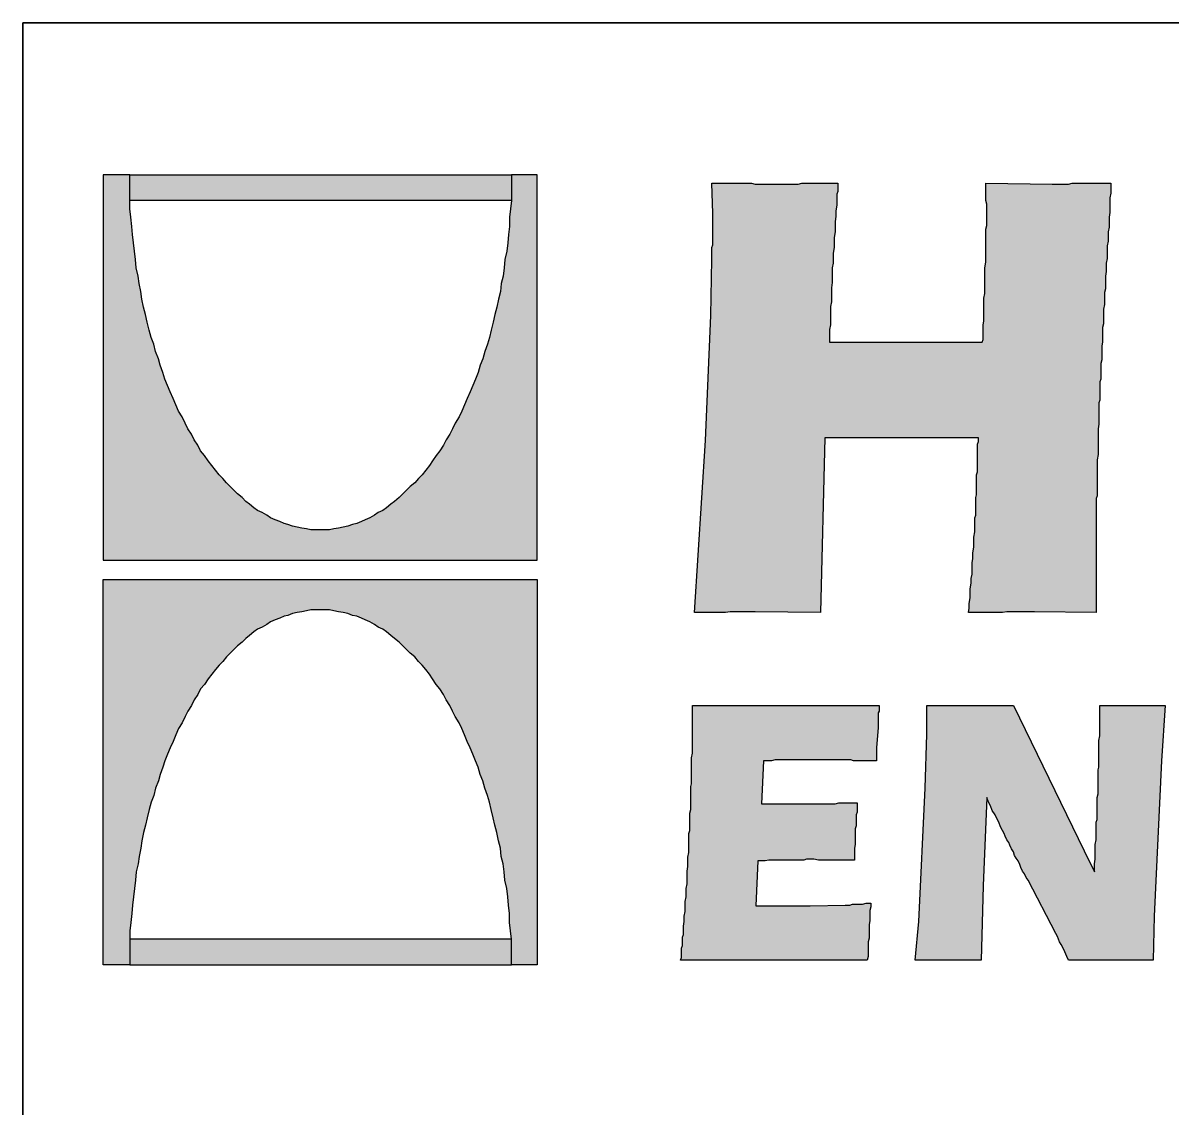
# Model space of a CAD drawing. Extents: x 0 to 17, y 0 to 11.
# Drawn here: x 11.812 to 12.459, y 1.228 to 1.839 of the extents above; entities that cross this region are included whole.
import ezdxf

# ---------------------------------------------------------------- set-up
doc = ezdxf.new("R2010")
doc.units = 0
doc.header["$LTSCALE"] = 10
doc.header["$MEASUREMENT"] = 0
for name, color, linetype in [('BDR-18', 1, 'Continuous'), ('BDR-25', 4, 'Continuous'), ('BDR-50', 5, 'Continuous')]:
    doc.layers.add(name, color=color, linetype=linetype)

msp = doc.modelspace()

# ---------------------------------------------------------------- hatches: boundary and pattern name
at = {"layer": 'BDR-18', "linetype": 'ByBlock'}
h = msp.add_hatch(color=256, dxfattribs=at)
h.dxf.hatch_style = 1
h.paths.add_polyline_path([(11.87266, 1.73862), (11.87266, 1.75311), (11.87214, 1.75311), (11.85765, 1.75311), (11.85765, 1.53627), (12.10192, 1.53627), (12.10192, 1.75311), (12.08795, 1.75311), (12.08743, 1.75311), (12.08743, 1.73862), (12.08691, 1.73397), (12.08639, 1.72931), (12.08639, 1.72413), (12.08588, 1.71948), (12.08536, 1.71482), (12.08484, 1.71016), (12.08381, 1.7055), (12.08329, 1.70085), (12.08277, 1.69619), (12.08174, 1.69205), (12.08122, 1.68739), (12.08018, 1.68325), (12.07915, 1.67859), (12.07811, 1.67445), (12.07708, 1.67031), (12.07604, 1.66565), (12.07501, 1.66151), (12.07397, 1.65789), (12.07242, 1.65375), (12.07139, 1.64961), (12.06983, 1.64599), (12.0688, 1.64185), (12.06725, 1.63823), (12.06569, 1.6346), (12.06414, 1.63098), (12.06259, 1.62736), (12.06104, 1.62373), (12.05948, 1.62011), (12.05793, 1.61701), (12.05586, 1.61338), (12.05431, 1.61028), (12.05276, 1.60717), (12.05069, 1.60407), (12.04913, 1.60096), (12.04706, 1.59786), (12.04499, 1.59527), (12.04292, 1.59217), (12.04137, 1.58958), (12.0393, 1.58699), (12.03723, 1.5844), (12.03516, 1.58233), (12.03309, 1.57975), (12.0305, 1.57768), (12.02843, 1.57561), (12.02636, 1.57354), (12.02429, 1.57147), (12.0217, 1.5694), (12.01963, 1.56784), (12.01705, 1.56577), (12.01498, 1.56422), (12.01239, 1.56319), (12.01032, 1.56163), (12.00773, 1.56008), (12.00514, 1.55905), (12.00307, 1.55801), (12.00049, 1.55698), (11.9979, 1.55646), (11.99531, 1.55542), (11.99272, 1.55491), (11.99014, 1.55439), (11.98755, 1.55387), (11.98496, 1.55335), (11.98237, 1.55335), (11.97979, 1.55335), (11.9772, 1.55335), (11.97461, 1.55335), (11.97202, 1.55387), (11.96944, 1.55439), (11.96685, 1.55491), (11.96426, 1.55542), (11.96167, 1.55646), (11.9596, 1.55698), (11.95702, 1.55801), (11.95443, 1.55905), (11.95184, 1.56008), (11.94977, 1.56163), (11.94718, 1.56319), (11.94459, 1.56422), (11.94252, 1.56577), (11.93994, 1.56784), (11.93787, 1.5694), (11.9358, 1.57147), (11.93321, 1.57354), (11.93114, 1.57561), (11.92907, 1.57768), (11.927, 1.57975), (11.92493, 1.58233), (11.92286, 1.5844), (11.92079, 1.58699), (11.91872, 1.58958), (11.91665, 1.59217), (11.91458, 1.59527), (11.91251, 1.59786), (11.91096, 1.60096), (11.90889, 1.60407), (11.90733, 1.60717), (11.90526, 1.61028), (11.90371, 1.61338), (11.90216, 1.61701), (11.90009, 1.62011), (11.89854, 1.62373), (11.89698, 1.62736), (11.89543, 1.63098), (11.89388, 1.6346), (11.89233, 1.63823), (11.89129, 1.64185), (11.88974, 1.64599), (11.8887, 1.64961), (11.88715, 1.65375), (11.88612, 1.65789), (11.88456, 1.66151), (11.88353, 1.66565), (11.88249, 1.67031), (11.88146, 1.67445), (11.88042, 1.67859), (11.87939, 1.68325), (11.87887, 1.68739), (11.87783, 1.69205), (11.87732, 1.69619), (11.87628, 1.70085), (11.87576, 1.7055), (11.87525, 1.71016), (11.87473, 1.71482), (11.87421, 1.71948), (11.87369, 1.72413), (11.87318, 1.72931), (11.87266, 1.73397)])
h = msp.add_hatch(color=256, dxfattribs=at)
h.dxf.hatch_style = 1
h.paths.add_polyline_path([(11.87266, 1.75311), (12.08743, 1.75311), (12.08743, 1.73862), (11.87266, 1.73862)], flags=17)
h = msp.add_hatch(color=256, dxfattribs=at)
h.dxf.hatch_style = 1
h.paths.add_polyline_path([(12.19042, 1.50678), (12.19663, 1.60355), (12.19973, 1.67393), (12.20025, 1.7055), (12.20025, 1.70706), (12.20025, 1.70861), (12.20025, 1.71016), (12.20025, 1.71223), (12.20077, 1.71378), (12.20077, 1.71534), (12.20077, 1.71689), (12.20077, 1.71844), (12.20077, 1.72051), (12.20077, 1.72206), (12.20077, 1.72362), (12.20077, 1.72517), (12.20077, 1.72672), (12.20077, 1.72827), (12.20077, 1.72983), (12.20077, 1.73138), (12.20025, 1.74846), (12.2018, 1.74846), (12.20335, 1.74846), (12.20646, 1.74846), (12.20956, 1.74846), (12.21215, 1.74846), (12.21474, 1.74846), (12.21733, 1.74846), (12.21991, 1.74846), (12.2225, 1.74846), (12.22457, 1.74794), (12.22664, 1.74794), (12.22871, 1.74794), (12.23078, 1.74794), (12.23285, 1.74794), (12.2344, 1.74794), (12.23596, 1.74794), (12.23751, 1.74794), (12.24061, 1.74794), (12.24165, 1.74794), (12.24372, 1.74794), (12.24527, 1.74794), (12.24682, 1.74794), (12.24889, 1.74794), (12.25097, 1.74846), (12.25304, 1.74846), (12.25562, 1.74846), (12.25769, 1.74846), (12.26028, 1.74846), (12.26287, 1.74846), (12.26546, 1.74846), (12.26856, 1.74846), (12.27115, 1.74846), (12.27115, 1.7469), (12.27115, 1.74535), (12.27115, 1.7438), (12.27063, 1.74225), (12.27063, 1.74069), (12.27063, 1.73914), (12.27063, 1.73759), (12.27063, 1.73604), (12.27011, 1.73293), (12.27011, 1.72983), (12.2696, 1.72672), (12.2696, 1.72362), (12.2696, 1.72103), (12.26908, 1.71792), (12.26908, 1.71482), (12.26908, 1.71223), (12.26856, 1.70913), (12.26856, 1.70602), (12.26856, 1.70343), (12.26804, 1.70085), (12.26804, 1.69774), (12.26804, 1.69515), (12.26804, 1.69256), (12.26753, 1.68946), (12.26753, 1.68687), (12.26753, 1.68428), (12.26753, 1.6817), (12.26701, 1.67911), (12.26701, 1.67652), (12.26701, 1.67393), (12.26701, 1.67135), (12.26701, 1.66876), (12.26649, 1.66617), (12.26649, 1.66358), (12.26649, 1.661), (12.26649, 1.65893), (12.3524, 1.65893), (12.35292, 1.66048), (12.35292, 1.66255), (12.35292, 1.66462), (12.35292, 1.66669), (12.35292, 1.66876), (12.35343, 1.67083), (12.35343, 1.67342), (12.35343, 1.676), (12.35343, 1.67807), (12.35343, 1.68066), (12.35343, 1.68377), (12.35395, 1.68635), (12.35395, 1.68894), (12.35395, 1.69205), (12.35395, 1.69515), (12.35395, 1.6967), (12.35395, 1.69774), (12.35395, 1.69929), (12.35395, 1.70085), (12.35447, 1.70395), (12.35447, 1.70654), (12.35447, 1.70913), (12.35447, 1.71171), (12.35447, 1.7143), (12.35447, 1.71689), (12.35447, 1.71896), (12.35447, 1.72103), (12.35447, 1.72258), (12.35499, 1.72465), (12.35499, 1.7262), (12.35499, 1.72776), (12.35499, 1.72931), (12.35499, 1.7319), (12.35499, 1.73293), (12.35499, 1.73448), (12.35499, 1.73655), (12.35447, 1.73862), (12.35447, 1.74069), (12.35447, 1.74276), (12.35447, 1.74587), (12.35447, 1.74846), (12.39173, 1.74794), (12.3938, 1.74794), (12.39483, 1.74794), (12.39639, 1.74794), (12.39742, 1.74794), (12.39949, 1.74794), (12.40105, 1.74794), (12.40312, 1.74846), (12.40519, 1.74846), (12.40777, 1.74846), (12.41036, 1.74846), (12.41295, 1.74846), (12.41554, 1.74846), (12.41709, 1.74846), (12.41864, 1.74846), (12.42019, 1.74846), (12.42175, 1.74846), (12.4233, 1.74846), (12.42485, 1.74846), (12.42485, 1.74587), (12.42485, 1.74276), (12.42433, 1.74018), (12.42433, 1.73707), (12.42433, 1.73448), (12.42433, 1.7319), (12.42382, 1.72931), (12.42382, 1.7262), (12.42382, 1.72362), (12.4233, 1.72103), (12.4233, 1.71844), (12.4233, 1.71585), (12.42278, 1.71327), (12.42278, 1.71068), (12.42278, 1.70861), (12.42278, 1.70602), (12.42226, 1.70343), (12.42226, 1.70085), (12.42226, 1.69878), (12.42175, 1.69619), (12.42175, 1.6936), (12.42175, 1.69153), (12.42175, 1.68894), (12.42123, 1.68687), (12.42123, 1.68428), (12.42123, 1.68221), (12.42123, 1.68014), (12.42071, 1.67756), (12.42071, 1.67549), (12.42071, 1.67342), (12.42071, 1.67135), (12.42071, 1.66928), (12.42019, 1.66721), (12.42019, 1.66514), (12.42019, 1.66307), (12.42019, 1.661), (12.42019, 1.65893), (12.41968, 1.65686), (12.41968, 1.65479), (12.41968, 1.65272), (12.41968, 1.65116), (12.41968, 1.64909), (12.41916, 1.64702), (12.41916, 1.64547), (12.41916, 1.6434), (12.41916, 1.64185), (12.41916, 1.63978), (12.41916, 1.63823), (12.41864, 1.63667), (12.41864, 1.6346), (12.41864, 1.63305), (12.41864, 1.6315), (12.41864, 1.62995), (12.41864, 1.62788), (12.41864, 1.62632), (12.41812, 1.62477), (12.41812, 1.62322), (12.41812, 1.62166), (12.41812, 1.61908), (12.41812, 1.61597), (12.41812, 1.61287), (12.41761, 1.61028), (12.41761, 1.60769), (12.41761, 1.60459), (12.41761, 1.602), (12.41761, 1.59889), (12.41761, 1.59579), (12.41709, 1.59268), (12.41709, 1.5901), (12.41709, 1.58699), (12.41709, 1.58544), (12.41709, 1.58389), (12.41709, 1.58233), (12.41709, 1.58078), (12.41709, 1.57923), (12.41709, 1.57716), (12.41709, 1.57561), (12.41709, 1.57405), (12.41709, 1.5725), (12.41657, 1.57095), (12.41657, 1.5694), (12.41657, 1.56784), (12.41657, 1.56577), (12.41657, 1.56422), (12.41657, 1.56267), (12.41657, 1.56112), (12.41657, 1.55956), (12.41657, 1.55749), (12.41657, 1.55594), (12.41657, 1.55439), (12.41657, 1.55232), (12.41657, 1.55077), (12.41657, 1.54921), (12.41657, 1.54714), (12.41657, 1.54559), (12.41657, 1.54404), (12.41657, 1.54197), (12.41657, 1.54041), (12.41657, 1.53834), (12.41657, 1.53679), (12.41657, 1.53472), (12.41657, 1.53317), (12.41657, 1.5311), (12.41657, 1.52955), (12.41657, 1.52748), (12.41657, 1.52592), (12.41657, 1.52385), (12.41657, 1.52178), (12.41657, 1.52023), (12.41657, 1.51816), (12.41657, 1.51661), (12.41657, 1.51454), (12.41657, 1.51247), (12.41657, 1.5104), (12.41657, 1.50885), (12.41657, 1.50678), (12.3819, 1.50729), (12.37931, 1.50729), (12.37827, 1.50729), (12.37672, 1.50729), (12.37465, 1.50729), (12.3731, 1.50729), (12.37103, 1.50729), (12.36844, 1.50729), (12.36637, 1.50729), (12.36378, 1.50678), (12.3612, 1.50678), (12.35809, 1.50678), (12.35654, 1.50678), (12.35499, 1.50678), (12.35343, 1.50678), (12.35188, 1.50678), (12.34981, 1.50678), (12.34826, 1.50678), (12.34671, 1.50678), (12.34464, 1.50678), (12.34515, 1.50936), (12.34515, 1.51195), (12.34567, 1.51506), (12.34567, 1.51764), (12.34567, 1.52023), (12.34619, 1.52334), (12.34619, 1.52592), (12.34671, 1.52851), (12.34671, 1.53162), (12.34671, 1.53472), (12.34722, 1.53731), (12.34722, 1.54041), (12.34774, 1.54352), (12.34774, 1.54611), (12.34774, 1.54921), (12.34826, 1.55232), (12.34826, 1.55387), (12.34826, 1.55542), (12.34826, 1.55698), (12.34826, 1.55853), (12.34826, 1.56008), (12.34878, 1.56163), (12.34878, 1.56319), (12.34878, 1.56474), (12.34878, 1.56629), (12.34878, 1.56784), (12.34878, 1.56991), (12.34878, 1.57147), (12.34929, 1.57302), (12.34929, 1.57457), (12.34929, 1.57612), (12.34929, 1.57768), (12.34929, 1.57923), (12.34929, 1.5813), (12.34929, 1.58285), (12.34929, 1.5844), (12.34981, 1.58596), (12.34981, 1.58751), (12.34981, 1.58958), (12.34981, 1.59113), (12.34981, 1.59268), (12.34981, 1.59475), (12.34981, 1.59631), (12.34981, 1.59786), (12.34981, 1.59993), (12.34981, 1.60148), (12.35033, 1.60303), (12.35033, 1.6051), (12.2639, 1.6051), (12.26132, 1.50678), (12.22457, 1.50729), (12.2225, 1.50729), (12.22095, 1.50729), (12.21991, 1.50729), (12.21836, 1.50729), (12.21629, 1.50729), (12.21474, 1.50729), (12.21267, 1.50729), (12.2106, 1.50729), (12.20801, 1.50678), (12.20542, 1.50678), (12.20284, 1.50678), (12.20025, 1.50678), (12.1987, 1.50678), (12.19714, 1.50678), (12.19559, 1.50678), (12.19404, 1.50678), (12.19249, 1.50678)])
h = msp.add_hatch(color=256, dxfattribs=at)
h.dxf.hatch_style = 1
h.paths.add_polyline_path([(11.87266, 1.32306), (11.87266, 1.30857), (11.87214, 1.30857), (11.85765, 1.30857), (11.85765, 1.52541), (12.10192, 1.52541), (12.10192, 1.30857), (12.08795, 1.30857), (12.08743, 1.30857), (12.08743, 1.32306), (12.08691, 1.32772), (12.08639, 1.33237), (12.08639, 1.33755), (12.08588, 1.34221), (12.08536, 1.34686), (12.08484, 1.35152), (12.08381, 1.35618), (12.08329, 1.36084), (12.08277, 1.36549), (12.08174, 1.36963), (12.08122, 1.37429), (12.08018, 1.37843), (12.07915, 1.38309), (12.07811, 1.38723), (12.07708, 1.39137), (12.07604, 1.39603), (12.07501, 1.40017), (12.07397, 1.40379), (12.07242, 1.40793), (12.07139, 1.41207), (12.06983, 1.41569), (12.0688, 1.41983), (12.06725, 1.42346), (12.06569, 1.42708), (12.06414, 1.4307), (12.06259, 1.43432), (12.06104, 1.43795), (12.05948, 1.44157), (12.05793, 1.44467), (12.05586, 1.4483), (12.05431, 1.4514), (12.05276, 1.45451), (12.05069, 1.45761), (12.04913, 1.46072), (12.04706, 1.46382), (12.04499, 1.46641), (12.04292, 1.46951), (12.04137, 1.4721), (12.0393, 1.47469), (12.03723, 1.47728), (12.03516, 1.47935), (12.03309, 1.48194), (12.0305, 1.48401), (12.02843, 1.48608), (12.02636, 1.48815), (12.02429, 1.49022), (12.0217, 1.49229), (12.01963, 1.49384), (12.01705, 1.49591), (12.01498, 1.49746), (12.01239, 1.4985), (12.01032, 1.50005), (12.00773, 1.5016), (12.00514, 1.50264), (12.00307, 1.50367), (12.00049, 1.50471), (11.9979, 1.50522), (11.99531, 1.50626), (11.99272, 1.50678), (11.99014, 1.50729), (11.98755, 1.50781), (11.98496, 1.50833), (11.98237, 1.50833), (11.97979, 1.50833), (11.9772, 1.50833), (11.97461, 1.50833), (11.97202, 1.50781), (11.96944, 1.50729), (11.96685, 1.50678), (11.96426, 1.50626), (11.96167, 1.50522), (11.9596, 1.50471), (11.95702, 1.50367), (11.95443, 1.50264), (11.95184, 1.5016), (11.94977, 1.50005), (11.94718, 1.4985), (11.94459, 1.49746), (11.94252, 1.49591), (11.93994, 1.49384), (11.93787, 1.49229), (11.9358, 1.49022), (11.93321, 1.48815), (11.93114, 1.48608), (11.92907, 1.48401), (11.927, 1.48194), (11.92493, 1.47935), (11.92286, 1.47728), (11.92079, 1.47469), (11.91872, 1.4721), (11.91665, 1.46951), (11.91458, 1.46641), (11.91251, 1.46382), (11.91096, 1.46072), (11.90889, 1.45761), (11.90733, 1.45451), (11.90526, 1.4514), (11.90371, 1.4483), (11.90216, 1.44467), (11.90009, 1.44157), (11.89854, 1.43795), (11.89698, 1.43432), (11.89543, 1.4307), (11.89388, 1.42708), (11.89233, 1.42346), (11.89129, 1.41983), (11.88974, 1.41569), (11.8887, 1.41207), (11.88715, 1.40793), (11.88612, 1.40379), (11.88456, 1.40017), (11.88353, 1.39603), (11.88249, 1.39137), (11.88146, 1.38723), (11.88042, 1.38309), (11.87939, 1.37843), (11.87887, 1.37429), (11.87783, 1.36963), (11.87732, 1.36549), (11.87628, 1.36084), (11.87576, 1.35618), (11.87525, 1.35152), (11.87473, 1.34686), (11.87421, 1.34221), (11.87369, 1.33755), (11.87318, 1.33237), (11.87266, 1.32772)])
h = msp.add_hatch(color=256, dxfattribs=at)
h.dxf.hatch_style = 1
h.paths.add_polyline_path([(12.18265, 1.31115), (12.18317, 1.31271), (12.18317, 1.31426), (12.18317, 1.31581), (12.18317, 1.31788), (12.18369, 1.31943), (12.18369, 1.32099), (12.18369, 1.32254), (12.18369, 1.32409), (12.18421, 1.32564), (12.18421, 1.3272), (12.18421, 1.3303), (12.18472, 1.33289), (12.18472, 1.336), (12.18524, 1.33858), (12.18524, 1.34169), (12.18524, 1.34428), (12.18576, 1.34686), (12.18576, 1.34945), (12.18576, 1.35152), (12.18628, 1.35411), (12.18628, 1.3567), (12.18628, 1.35877), (12.18628, 1.36135), (12.18679, 1.36394), (12.18679, 1.36653), (12.18679, 1.36912), (12.18731, 1.3717), (12.18731, 1.37481), (12.18731, 1.37791), (12.18731, 1.37947), (12.18731, 1.38102), (12.18731, 1.38257), (12.18783, 1.38412), (12.18783, 1.38568), (12.18783, 1.38723), (12.18783, 1.38878), (12.18783, 1.39085), (12.18783, 1.3924), (12.18783, 1.39396), (12.18835, 1.39603), (12.18835, 1.39758), (12.18835, 1.39965), (12.18835, 1.4012), (12.18835, 1.40327), (12.18835, 1.40534), (12.18835, 1.4069), (12.18835, 1.40897), (12.18886, 1.41052), (12.18886, 1.41259), (12.18886, 1.41414), (12.18886, 1.41569), (12.18886, 1.41725), (12.18886, 1.4188), (12.18886, 1.42087), (12.18886, 1.4219), (12.18886, 1.42501), (12.18938, 1.4276), (12.18938, 1.43018), (12.18938, 1.43277), (12.18938, 1.43536), (12.18938, 1.43743), (12.18938, 1.43898), (12.18938, 1.44105), (12.18938, 1.4426), (12.18938, 1.44416), (12.18938, 1.44519), (12.18938, 1.45451), (12.19249, 1.45451), (12.19507, 1.45451), (12.19818, 1.45451), (12.20128, 1.45451), (12.20284, 1.45451), (12.20439, 1.45451), (12.20594, 1.45451), (12.20749, 1.45451), (12.20905, 1.45451), (12.2106, 1.45451), (12.21215, 1.45451), (12.2137, 1.45451), (12.21577, 1.45451), (12.21733, 1.45451), (12.21888, 1.45451), (12.22095, 1.45451), (12.2225, 1.45451), (12.22457, 1.45451), (12.22612, 1.45451), (12.22819, 1.45451), (12.22975, 1.45451), (12.23182, 1.45451), (12.23337, 1.45451), (12.23544, 1.45451), (12.23751, 1.45451), (12.23906, 1.45451), (12.24113, 1.45451), (12.2432, 1.45451), (12.24475, 1.45451), (12.24682, 1.45451), (12.24838, 1.45451), (12.25045, 1.45451), (12.252, 1.45451), (12.25355, 1.45451), (12.25562, 1.45451), (12.25718, 1.45451), (12.25873, 1.45451), (12.2608, 1.45451), (12.26235, 1.45451), (12.2639, 1.45451), (12.26546, 1.45451), (12.26701, 1.45451), (12.26908, 1.45451), (12.27063, 1.45451), (12.27218, 1.45451), (12.27374, 1.45451), (12.27529, 1.45451), (12.27684, 1.45451), (12.27839, 1.45451), (12.27995, 1.45451), (12.28305, 1.45451), (12.28564, 1.45451), (12.28874, 1.45451), (12.29185, 1.45451), (12.29444, 1.45451), (12.29444, 1.4514), (12.29392, 1.45037), (12.29392, 1.4483), (12.29392, 1.44726), (12.29392, 1.44571), (12.29392, 1.44416), (12.29392, 1.44209), (12.29288, 1.4307), (12.29288, 1.42863), (12.29288, 1.42708), (12.29288, 1.42501), (12.29288, 1.42346), (12.29081, 1.42346), (12.28874, 1.42346), (12.28616, 1.42346), (12.28409, 1.42346), (12.28202, 1.42346), (12.27995, 1.42346), (12.27839, 1.42397), (12.27632, 1.42397), (12.27425, 1.42397), (12.2727, 1.42397), (12.27063, 1.42397), (12.26908, 1.42397), (12.26753, 1.42397), (12.26546, 1.42397), (12.2639, 1.42397), (12.26235, 1.42397), (12.2608, 1.42397), (12.25925, 1.42397), (12.25769, 1.42397), (12.25614, 1.42397), (12.25355, 1.42397), (12.25097, 1.42397), (12.24889, 1.42397), (12.24734, 1.42397), (12.24527, 1.42397), (12.24424, 1.42397), (12.24268, 1.42397), (12.24165, 1.42397), (12.2401, 1.42397), (12.23803, 1.42397), (12.23596, 1.42397), (12.23389, 1.42346), (12.23182, 1.42346), (12.22923, 1.42346), (12.22819, 1.39913), (12.2313, 1.39913), (12.23389, 1.39913), (12.23544, 1.39913), (12.23699, 1.39913), (12.23854, 1.39913), (12.2401, 1.39913), (12.24165, 1.39913), (12.24372, 1.39913), (12.24527, 1.39913), (12.24682, 1.39913), (12.24889, 1.39913), (12.25045, 1.39913), (12.25252, 1.39913), (12.25407, 1.39913), (12.25562, 1.39913), (12.25769, 1.39913), (12.25925, 1.39913), (12.26028, 1.39913), (12.26183, 1.39913), (12.2639, 1.39913), (12.26546, 1.39913), (12.26753, 1.39913), (12.2696, 1.39913), (12.27167, 1.39965), (12.27425, 1.39965), (12.27684, 1.39965), (12.27943, 1.39965), (12.28202, 1.39965), (12.28202, 1.3981), (12.28202, 1.39603), (12.28202, 1.39447), (12.2815, 1.39292), (12.2815, 1.39085), (12.2815, 1.38878), (12.2815, 1.38671), (12.28098, 1.38516), (12.28098, 1.38309), (12.28098, 1.38102), (12.28098, 1.37895), (12.28098, 1.37636), (12.28046, 1.37429), (12.28046, 1.37222), (12.28046, 1.37015), (12.28046, 1.36756), (12.27839, 1.36756), (12.27632, 1.36756), (12.27477, 1.36756), (12.2727, 1.36756), (12.27115, 1.36756), (12.26908, 1.36756), (12.26753, 1.36756), (12.26597, 1.36756), (12.26442, 1.36756), (12.26287, 1.36756), (12.26028, 1.36756), (12.25769, 1.36808), (12.25511, 1.36808), (12.25355, 1.36808), (12.252, 1.36756), (12.25045, 1.36756), (12.24889, 1.36756), (12.24682, 1.36756), (12.24527, 1.36756), (12.2432, 1.36756), (12.24165, 1.36756), (12.23958, 1.36756), (12.23803, 1.36756), (12.23596, 1.36756), (12.2344, 1.36756), (12.23233, 1.36756), (12.23026, 1.36705), (12.22819, 1.36705), (12.22612, 1.36705), (12.22509, 1.34169), (12.23596, 1.34169), (12.23751, 1.34169), (12.23906, 1.34169), (12.24113, 1.34169), (12.2432, 1.34169), (12.24579, 1.34169), (12.24734, 1.34169), (12.24889, 1.34169), (12.25045, 1.34169), (12.252, 1.34169), (12.25407, 1.34169), (12.25562, 1.34169), (12.27529, 1.34221), (12.27632, 1.34221), (12.27788, 1.34221), (12.27943, 1.34272), (12.28098, 1.34272), (12.28305, 1.34272), (12.28512, 1.34272), (12.28719, 1.34324), (12.28978, 1.34324), (12.28978, 1.34117), (12.28926, 1.3391), (12.28926, 1.33755), (12.28926, 1.33548), (12.28926, 1.33341), (12.28874, 1.33134), (12.28874, 1.32927), (12.28874, 1.3272), (12.28874, 1.32513), (12.28874, 1.32357), (12.28823, 1.3215), (12.28823, 1.31943), (12.28823, 1.31736), (12.28823, 1.31529), (12.28823, 1.31322), (12.28771, 1.31115), (12.28512, 1.31115), (12.28202, 1.31115), (12.27891, 1.31115), (12.27632, 1.31115), (12.27322, 1.31115), (12.27011, 1.31115), (12.26856, 1.31115), (12.26701, 1.31115), (12.26546, 1.31115), (12.2639, 1.31115), (12.26235, 1.31115), (12.2608, 1.31115), (12.25925, 1.31115), (12.25769, 1.31115), (12.25562, 1.31115), (12.25407, 1.31115), (12.25252, 1.31115), (12.25097, 1.31115), (12.24941, 1.31115), (12.24786, 1.31115), (12.24579, 1.31115), (12.24424, 1.31115), (12.24268, 1.31115), (12.24113, 1.31115), (12.23906, 1.31115), (12.23751, 1.31115), (12.19611, 1.31115)])
h = msp.add_hatch(color=256, dxfattribs=at)
h.dxf.hatch_style = 1
h.paths.add_polyline_path([(12.31462, 1.31115), (12.31669, 1.33289), (12.32031, 1.40793), (12.32135, 1.43846), (12.32135, 1.45451), (12.32342, 1.45451), (12.32497, 1.45451), (12.32652, 1.45451), (12.32859, 1.45451), (12.33015, 1.45451), (12.3317, 1.45451), (12.33377, 1.45451), (12.33532, 1.45451), (12.33687, 1.45451), (12.33843, 1.45451), (12.33998, 1.45451), (12.34153, 1.45451), (12.34412, 1.45451), (12.34722, 1.45451), (12.34929, 1.45451), (12.35188, 1.45451), (12.35395, 1.45451), (12.35706, 1.45451), (12.35809, 1.45451), (12.35964, 1.45451), (12.3612, 1.45451), (12.36275, 1.45451), (12.3643, 1.45451), (12.36637, 1.45451), (12.36792, 1.45451), (12.36999, 1.45451), (12.40984, 1.37274), (12.41554, 1.36084), (12.41554, 1.36342), (12.41554, 1.36549), (12.41605, 1.36808), (12.41605, 1.37067), (12.41605, 1.37326), (12.41605, 1.37636), (12.41657, 1.37895), (12.41657, 1.3805), (12.41657, 1.38205), (12.41657, 1.38361), (12.41657, 1.38516), (12.41657, 1.38723), (12.41657, 1.38878), (12.41709, 1.39033), (12.41709, 1.39189), (12.41709, 1.39396), (12.41709, 1.39551), (12.41709, 1.39706), (12.41709, 1.39913), (12.41709, 1.40068), (12.41709, 1.40276), (12.41761, 1.40483), (12.41761, 1.40638), (12.41761, 1.40845), (12.41761, 1.41052), (12.41761, 1.41259), (12.41761, 1.41466), (12.41761, 1.41621), (12.41761, 1.41828), (12.41812, 1.41983), (12.41812, 1.4219), (12.41812, 1.42346), (12.41812, 1.42553), (12.41812, 1.42708), (12.41812, 1.42863), (12.41812, 1.43018), (12.41812, 1.43174), (12.41812, 1.43329), (12.41812, 1.43484), (12.41864, 1.43743), (12.41864, 1.44002), (12.41864, 1.4426), (12.41864, 1.44519), (12.41864, 1.44726), (12.41864, 1.44933), (12.41864, 1.4514), (12.41864, 1.45295), (12.41864, 1.45451), (12.42175, 1.45451), (12.42433, 1.45451), (12.42692, 1.45451), (12.42899, 1.45451), (12.43158, 1.45451), (12.43365, 1.45451), (12.4352, 1.45451), (12.43727, 1.45451), (12.43831, 1.45451), (12.43934, 1.45451), (12.44141, 1.45451), (12.44348, 1.45451), (12.44607, 1.45451), (12.4471, 1.45451), (12.44866, 1.45451), (12.45021, 1.45451), (12.45176, 1.45451), (12.45383, 1.45451), (12.45538, 1.45451), (12.45331, 1.42346), (12.44917, 1.336), (12.44866, 1.31115), (12.44555, 1.31115), (12.44245, 1.31115), (12.43986, 1.31115), (12.43675, 1.31115), (12.43417, 1.31115), (12.43106, 1.31115), (12.42847, 1.31115), (12.42589, 1.31115), (12.4233, 1.31115), (12.42071, 1.31115), (12.41812, 1.31115), (12.41657, 1.31115), (12.41502, 1.31115), (12.41347, 1.31115), (12.41191, 1.31115), (12.41036, 1.31115), (12.40881, 1.31115), (12.40674, 1.31115), (12.40519, 1.31115), (12.40312, 1.31115), (12.40105, 1.31115), (12.40001, 1.31322), (12.39898, 1.31581), (12.39794, 1.31788), (12.3969, 1.31995), (12.39587, 1.3215), (12.39535, 1.32306), (12.39483, 1.32461), (12.3938, 1.32616), (12.37827, 1.35618), (12.37724, 1.35773), (12.3762, 1.3598), (12.37517, 1.36135), (12.37413, 1.36342), (12.37362, 1.36498), (12.37258, 1.36705), (12.37155, 1.3686), (12.37051, 1.37015), (12.36999, 1.37222), (12.36896, 1.37377), (12.36792, 1.37584), (12.36741, 1.3774), (12.36637, 1.37895), (12.36534, 1.38102), (12.36482, 1.38257), (12.36378, 1.38412), (12.36275, 1.38619), (12.36171, 1.38878), (12.36068, 1.39085), (12.35964, 1.39292), (12.35809, 1.39551), (12.35706, 1.3981), (12.35602, 1.40017), (12.35499, 1.40276), (12.35292, 1.35307), (12.35188, 1.31115), (12.34929, 1.31115), (12.34671, 1.31115), (12.34412, 1.31115), (12.34153, 1.31115), (12.33946, 1.31115), (12.33739, 1.31115), (12.33584, 1.31115), (12.33429, 1.31115), (12.33273, 1.31115), (12.33118, 1.31115), (12.32911, 1.31115), (12.32652, 1.31115), (12.32445, 1.31115), (12.3229, 1.31115), (12.32135, 1.31115), (12.31979, 1.31115), (12.31824, 1.31115), (12.31669, 1.31115)])
h = msp.add_hatch(color=256, dxfattribs=at)
h.dxf.hatch_style = 1
h.paths.add_polyline_path([(11.87266, 1.30857), (12.08743, 1.30857), (12.08743, 1.32306), (11.87266, 1.32306)])

# ---------------------------------------------------------------- linework, layer by layer
for points in [[(11.87266, 1.73862), (11.87266, 1.75311), (11.87214, 1.75311), (11.85765, 1.75311), (11.85765, 1.53627), (12.10192, 1.53627), (12.10192, 1.75311), (12.08795, 1.75311), (12.08743, 1.75311), (12.08743, 1.73862), (12.08691, 1.73397), (12.08639, 1.72931), (12.08639, 1.72413), (12.08588, 1.71948), (12.08536, 1.71482), (12.08484, 1.71016), (12.08381, 1.7055), (12.08329, 1.70085), (12.08277, 1.69619), (12.08174, 1.69205), (12.08122, 1.68739), (12.08018, 1.68325), (12.07915, 1.67859), (12.07811, 1.67445), (12.07708, 1.67031), (12.07604, 1.66565), (12.07501, 1.66151), (12.07397, 1.65789), (12.07242, 1.65375), (12.07139, 1.64961), (12.06983, 1.64599), (12.0688, 1.64185), (12.06725, 1.63823), (12.06569, 1.6346), (12.06414, 1.63098), (12.06259, 1.62736), (12.06104, 1.62373), (12.05948, 1.62011), (12.05793, 1.61701), (12.05586, 1.61338), (12.05431, 1.61028), (12.05276, 1.60717), (12.05069, 1.60407), (12.04913, 1.60096), (12.04706, 1.59786), (12.04499, 1.59527), (12.04292, 1.59217), (12.04137, 1.58958), (12.0393, 1.58699), (12.03723, 1.5844), (12.03516, 1.58233), (12.03309, 1.57975), (12.0305, 1.57768), (12.02843, 1.57561), (12.02636, 1.57354), (12.02429, 1.57147), (12.0217, 1.5694), (12.01963, 1.56784), (12.01705, 1.56577), (12.01498, 1.56422), (12.01239, 1.56319), (12.01032, 1.56163), (12.00773, 1.56008), (12.00514, 1.55905), (12.00307, 1.55801), (12.00049, 1.55698), (11.9979, 1.55646), (11.99531, 1.55542), (11.99272, 1.55491), (11.99014, 1.55439), (11.98755, 1.55387), (11.98496, 1.55335), (11.98237, 1.55335), (11.97979, 1.55335), (11.9772, 1.55335), (11.97461, 1.55335), (11.97202, 1.55387), (11.96944, 1.55439), (11.96685, 1.55491), (11.96426, 1.55542), (11.96167, 1.55646), (11.9596, 1.55698), (11.95702, 1.55801), (11.95443, 1.55905), (11.95184, 1.56008), (11.94977, 1.56163), (11.94718, 1.56319), (11.94459, 1.56422), (11.94252, 1.56577), (11.93994, 1.56784), (11.93787, 1.5694), (11.9358, 1.57147), (11.93321, 1.57354), (11.93114, 1.57561), (11.92907, 1.57768), (11.927, 1.57975), (11.92493, 1.58233), (11.92286, 1.5844), (11.92079, 1.58699), (11.91872, 1.58958), (11.91665, 1.59217), (11.91458, 1.59527), (11.91251, 1.59786), (11.91096, 1.60096), (11.90889, 1.60407), (11.90733, 1.60717), (11.90526, 1.61028), (11.90371, 1.61338), (11.90216, 1.61701), (11.90009, 1.62011), (11.89854, 1.62373), (11.89698, 1.62736), (11.89543, 1.63098), (11.89388, 1.6346), (11.89233, 1.63823), (11.89129, 1.64185), (11.88974, 1.64599), (11.8887, 1.64961), (11.88715, 1.65375), (11.88612, 1.65789), (11.88456, 1.66151), (11.88353, 1.66565), (11.88249, 1.67031), (11.88146, 1.67445), (11.88042, 1.67859), (11.87939, 1.68325), (11.87887, 1.68739), (11.87783, 1.69205), (11.87732, 1.69619), (11.87628, 1.70085), (11.87576, 1.7055), (11.87525, 1.71016), (11.87473, 1.71482), (11.87421, 1.71948), (11.87369, 1.72413), (11.87318, 1.72931), (11.87266, 1.73397)], [(11.87266, 1.75311), (12.08743, 1.75311), (12.08743, 1.73862), (11.87266, 1.73862)], [(12.19042, 1.50678), (12.19663, 1.60355), (12.19973, 1.67393), (12.20025, 1.7055), (12.20025, 1.70706), (12.20025, 1.70861), (12.20025, 1.71016), (12.20025, 1.71223), (12.20077, 1.71378), (12.20077, 1.71534), (12.20077, 1.71689), (12.20077, 1.71844), (12.20077, 1.72051), (12.20077, 1.72206), (12.20077, 1.72362), (12.20077, 1.72517), (12.20077, 1.72672), (12.20077, 1.72827), (12.20077, 1.72983), (12.20077, 1.73138), (12.20025, 1.74846), (12.2018, 1.74846), (12.20335, 1.74846), (12.20646, 1.74846), (12.20956, 1.74846), (12.21215, 1.74846), (12.21474, 1.74846), (12.21733, 1.74846), (12.21991, 1.74846), (12.2225, 1.74846), (12.22457, 1.74794), (12.22664, 1.74794), (12.22871, 1.74794), (12.23078, 1.74794), (12.23285, 1.74794), (12.2344, 1.74794), (12.23596, 1.74794), (12.23751, 1.74794), (12.24061, 1.74794), (12.24165, 1.74794), (12.24372, 1.74794), (12.24527, 1.74794), (12.24682, 1.74794), (12.24889, 1.74794), (12.25097, 1.74846), (12.25304, 1.74846), (12.25562, 1.74846), (12.25769, 1.74846), (12.26028, 1.74846), (12.26287, 1.74846), (12.26546, 1.74846), (12.26856, 1.74846), (12.27115, 1.74846), (12.27115, 1.7469), (12.27115, 1.74535), (12.27115, 1.7438), (12.27063, 1.74225), (12.27063, 1.74069), (12.27063, 1.73914), (12.27063, 1.73759), (12.27063, 1.73604), (12.27011, 1.73293), (12.27011, 1.72983), (12.2696, 1.72672), (12.2696, 1.72362), (12.2696, 1.72103), (12.26908, 1.71792), (12.26908, 1.71482), (12.26908, 1.71223), (12.26856, 1.70913), (12.26856, 1.70602), (12.26856, 1.70343), (12.26804, 1.70085), (12.26804, 1.69774), (12.26804, 1.69515), (12.26804, 1.69256), (12.26753, 1.68946), (12.26753, 1.68687), (12.26753, 1.68428), (12.26753, 1.6817), (12.26701, 1.67911), (12.26701, 1.67652), (12.26701, 1.67393), (12.26701, 1.67135), (12.26701, 1.66876), (12.26649, 1.66617), (12.26649, 1.66358), (12.26649, 1.661), (12.26649, 1.65893), (12.3524, 1.65893), (12.35292, 1.66048), (12.35292, 1.66255), (12.35292, 1.66462), (12.35292, 1.66669), (12.35292, 1.66876), (12.35343, 1.67083), (12.35343, 1.67342), (12.35343, 1.676), (12.35343, 1.67807), (12.35343, 1.68066), (12.35343, 1.68377), (12.35395, 1.68635), (12.35395, 1.68894), (12.35395, 1.69205), (12.35395, 1.69515), (12.35395, 1.6967), (12.35395, 1.69774), (12.35395, 1.69929), (12.35395, 1.70085), (12.35447, 1.70395), (12.35447, 1.70654), (12.35447, 1.70913), (12.35447, 1.71171), (12.35447, 1.7143), (12.35447, 1.71689), (12.35447, 1.71896), (12.35447, 1.72103), (12.35447, 1.72258), (12.35499, 1.72465), (12.35499, 1.7262), (12.35499, 1.72776), (12.35499, 1.72931), (12.35499, 1.7319), (12.35499, 1.73293), (12.35499, 1.73448), (12.35499, 1.73655), (12.35447, 1.73862), (12.35447, 1.74069), (12.35447, 1.74276), (12.35447, 1.74587), (12.35447, 1.74846), (12.39173, 1.74794), (12.3938, 1.74794), (12.39483, 1.74794), (12.39639, 1.74794), (12.39742, 1.74794), (12.39949, 1.74794), (12.40105, 1.74794), (12.40312, 1.74846), (12.40519, 1.74846), (12.40777, 1.74846), (12.41036, 1.74846), (12.41295, 1.74846), (12.41554, 1.74846), (12.41709, 1.74846), (12.41864, 1.74846), (12.42019, 1.74846), (12.42175, 1.74846), (12.4233, 1.74846), (12.42485, 1.74846), (12.42485, 1.74587), (12.42485, 1.74276), (12.42433, 1.74018), (12.42433, 1.73707), (12.42433, 1.73448), (12.42433, 1.7319), (12.42382, 1.72931), (12.42382, 1.7262), (12.42382, 1.72362), (12.4233, 1.72103), (12.4233, 1.71844), (12.4233, 1.71585), (12.42278, 1.71327), (12.42278, 1.71068), (12.42278, 1.70861), (12.42278, 1.70602), (12.42226, 1.70343), (12.42226, 1.70085), (12.42226, 1.69878), (12.42175, 1.69619), (12.42175, 1.6936), (12.42175, 1.69153), (12.42175, 1.68894), (12.42123, 1.68687), (12.42123, 1.68428), (12.42123, 1.68221), (12.42123, 1.68014), (12.42071, 1.67756), (12.42071, 1.67549), (12.42071, 1.67342), (12.42071, 1.67135), (12.42071, 1.66928), (12.42019, 1.66721), (12.42019, 1.66514), (12.42019, 1.66307), (12.42019, 1.661), (12.42019, 1.65893), (12.41968, 1.65686), (12.41968, 1.65479), (12.41968, 1.65272), (12.41968, 1.65116), (12.41968, 1.64909), (12.41916, 1.64702), (12.41916, 1.64547), (12.41916, 1.6434), (12.41916, 1.64185), (12.41916, 1.63978), (12.41916, 1.63823), (12.41864, 1.63667), (12.41864, 1.6346), (12.41864, 1.63305), (12.41864, 1.6315), (12.41864, 1.62995), (12.41864, 1.62788), (12.41864, 1.62632), (12.41812, 1.62477), (12.41812, 1.62322), (12.41812, 1.62166), (12.41812, 1.61908), (12.41812, 1.61597), (12.41812, 1.61287), (12.41761, 1.61028), (12.41761, 1.60769), (12.41761, 1.60459), (12.41761, 1.602), (12.41761, 1.59889), (12.41761, 1.59579), (12.41709, 1.59268), (12.41709, 1.5901), (12.41709, 1.58699), (12.41709, 1.58544), (12.41709, 1.58389), (12.41709, 1.58233), (12.41709, 1.58078), (12.41709, 1.57923), (12.41709, 1.57716), (12.41709, 1.57561), (12.41709, 1.57405), (12.41709, 1.5725), (12.41657, 1.57095), (12.41657, 1.5694), (12.41657, 1.56784), (12.41657, 1.56577), (12.41657, 1.56422), (12.41657, 1.56267), (12.41657, 1.56112), (12.41657, 1.55956), (12.41657, 1.55749), (12.41657, 1.55594), (12.41657, 1.55439), (12.41657, 1.55232), (12.41657, 1.55077), (12.41657, 1.54921), (12.41657, 1.54714), (12.41657, 1.54559), (12.41657, 1.54404), (12.41657, 1.54197), (12.41657, 1.54041), (12.41657, 1.53834), (12.41657, 1.53679), (12.41657, 1.53472), (12.41657, 1.53317), (12.41657, 1.5311), (12.41657, 1.52955), (12.41657, 1.52748), (12.41657, 1.52592), (12.41657, 1.52385), (12.41657, 1.52178), (12.41657, 1.52023), (12.41657, 1.51816), (12.41657, 1.51661), (12.41657, 1.51454), (12.41657, 1.51247), (12.41657, 1.5104), (12.41657, 1.50885), (12.41657, 1.50678), (12.3819, 1.50729), (12.37931, 1.50729), (12.37827, 1.50729), (12.37672, 1.50729), (12.37465, 1.50729), (12.3731, 1.50729), (12.37103, 1.50729), (12.36844, 1.50729), (12.36637, 1.50729), (12.36378, 1.50678), (12.3612, 1.50678), (12.35809, 1.50678), (12.35654, 1.50678), (12.35499, 1.50678), (12.35343, 1.50678), (12.35188, 1.50678), (12.34981, 1.50678), (12.34826, 1.50678), (12.34671, 1.50678), (12.34464, 1.50678), (12.34515, 1.50936), (12.34515, 1.51195), (12.34567, 1.51506), (12.34567, 1.51764), (12.34567, 1.52023), (12.34619, 1.52334), (12.34619, 1.52592), (12.34671, 1.52851), (12.34671, 1.53162), (12.34671, 1.53472), (12.34722, 1.53731), (12.34722, 1.54041), (12.34774, 1.54352), (12.34774, 1.54611), (12.34774, 1.54921), (12.34826, 1.55232), (12.34826, 1.55387), (12.34826, 1.55542), (12.34826, 1.55698), (12.34826, 1.55853), (12.34826, 1.56008), (12.34878, 1.56163), (12.34878, 1.56319), (12.34878, 1.56474), (12.34878, 1.56629), (12.34878, 1.56784), (12.34878, 1.56991), (12.34878, 1.57147), (12.34929, 1.57302), (12.34929, 1.57457), (12.34929, 1.57612), (12.34929, 1.57768), (12.34929, 1.57923), (12.34929, 1.5813), (12.34929, 1.58285), (12.34929, 1.5844), (12.34981, 1.58596), (12.34981, 1.58751), (12.34981, 1.58958), (12.34981, 1.59113), (12.34981, 1.59268), (12.34981, 1.59475), (12.34981, 1.59631), (12.34981, 1.59786), (12.34981, 1.59993), (12.34981, 1.60148), (12.35033, 1.60303), (12.35033, 1.6051), (12.2639, 1.6051), (12.26132, 1.50678), (12.22457, 1.50729), (12.2225, 1.50729), (12.22095, 1.50729), (12.21991, 1.50729), (12.21836, 1.50729), (12.21629, 1.50729), (12.21474, 1.50729), (12.21267, 1.50729), (12.2106, 1.50729), (12.20801, 1.50678), (12.20542, 1.50678), (12.20284, 1.50678), (12.20025, 1.50678), (12.1987, 1.50678), (12.19714, 1.50678), (12.19559, 1.50678), (12.19404, 1.50678), (12.19249, 1.50678)], [(11.87266, 1.32306), (11.87266, 1.30857), (11.87214, 1.30857), (11.85765, 1.30857), (11.85765, 1.52541), (12.10192, 1.52541), (12.10192, 1.30857), (12.08795, 1.30857), (12.08743, 1.30857), (12.08743, 1.32306), (12.08691, 1.32772), (12.08639, 1.33237), (12.08639, 1.33755), (12.08588, 1.34221), (12.08536, 1.34686), (12.08484, 1.35152), (12.08381, 1.35618), (12.08329, 1.36084), (12.08277, 1.36549), (12.08174, 1.36963), (12.08122, 1.37429), (12.08018, 1.37843), (12.07915, 1.38309), (12.07811, 1.38723), (12.07708, 1.39137), (12.07604, 1.39603), (12.07501, 1.40017), (12.07397, 1.40379), (12.07242, 1.40793), (12.07139, 1.41207), (12.06983, 1.41569), (12.0688, 1.41983), (12.06725, 1.42346), (12.06569, 1.42708), (12.06414, 1.4307), (12.06259, 1.43432), (12.06104, 1.43795), (12.05948, 1.44157), (12.05793, 1.44467), (12.05586, 1.4483), (12.05431, 1.4514), (12.05276, 1.45451), (12.05069, 1.45761), (12.04913, 1.46072), (12.04706, 1.46382), (12.04499, 1.46641), (12.04292, 1.46951), (12.04137, 1.4721), (12.0393, 1.47469), (12.03723, 1.47728), (12.03516, 1.47935), (12.03309, 1.48194), (12.0305, 1.48401), (12.02843, 1.48608), (12.02636, 1.48815), (12.02429, 1.49022), (12.0217, 1.49229), (12.01963, 1.49384), (12.01705, 1.49591), (12.01498, 1.49746), (12.01239, 1.4985), (12.01032, 1.50005), (12.00773, 1.5016), (12.00514, 1.50264), (12.00307, 1.50367), (12.00049, 1.50471), (11.9979, 1.50522), (11.99531, 1.50626), (11.99272, 1.50678), (11.99014, 1.50729), (11.98755, 1.50781), (11.98496, 1.50833), (11.98237, 1.50833), (11.97979, 1.50833), (11.9772, 1.50833), (11.97461, 1.50833), (11.97202, 1.50781), (11.96944, 1.50729), (11.96685, 1.50678), (11.96426, 1.50626), (11.96167, 1.50522), (11.9596, 1.50471), (11.95702, 1.50367), (11.95443, 1.50264), (11.95184, 1.5016), (11.94977, 1.50005), (11.94718, 1.4985), (11.94459, 1.49746), (11.94252, 1.49591), (11.93994, 1.49384), (11.93787, 1.49229), (11.9358, 1.49022), (11.93321, 1.48815), (11.93114, 1.48608), (11.92907, 1.48401), (11.927, 1.48194), (11.92493, 1.47935), (11.92286, 1.47728), (11.92079, 1.47469), (11.91872, 1.4721), (11.91665, 1.46951), (11.91458, 1.46641), (11.91251, 1.46382), (11.91096, 1.46072), (11.90889, 1.45761), (11.90733, 1.45451), (11.90526, 1.4514), (11.90371, 1.4483), (11.90216, 1.44467), (11.90009, 1.44157), (11.89854, 1.43795), (11.89698, 1.43432), (11.89543, 1.4307), (11.89388, 1.42708), (11.89233, 1.42346), (11.89129, 1.41983), (11.88974, 1.41569), (11.8887, 1.41207), (11.88715, 1.40793), (11.88612, 1.40379), (11.88456, 1.40017), (11.88353, 1.39603), (11.88249, 1.39137), (11.88146, 1.38723), (11.88042, 1.38309), (11.87939, 1.37843), (11.87887, 1.37429), (11.87783, 1.36963), (11.87732, 1.36549), (11.87628, 1.36084), (11.87576, 1.35618), (11.87525, 1.35152), (11.87473, 1.34686), (11.87421, 1.34221), (11.87369, 1.33755), (11.87318, 1.33237), (11.87266, 1.32772)], [(12.18265, 1.31115), (12.18317, 1.31271), (12.18317, 1.31426), (12.18317, 1.31581), (12.18317, 1.31788), (12.18369, 1.31943), (12.18369, 1.32099), (12.18369, 1.32254), (12.18369, 1.32409), (12.18421, 1.32564), (12.18421, 1.3272), (12.18421, 1.3303), (12.18472, 1.33289), (12.18472, 1.336), (12.18524, 1.33858), (12.18524, 1.34169), (12.18524, 1.34428), (12.18576, 1.34686), (12.18576, 1.34945), (12.18576, 1.35152), (12.18628, 1.35411), (12.18628, 1.3567), (12.18628, 1.35877), (12.18628, 1.36135), (12.18679, 1.36394), (12.18679, 1.36653), (12.18679, 1.36912), (12.18731, 1.3717), (12.18731, 1.37481), (12.18731, 1.37791), (12.18731, 1.37947), (12.18731, 1.38102), (12.18731, 1.38257), (12.18783, 1.38412), (12.18783, 1.38568), (12.18783, 1.38723), (12.18783, 1.38878), (12.18783, 1.39085), (12.18783, 1.3924), (12.18783, 1.39396), (12.18835, 1.39603), (12.18835, 1.39758), (12.18835, 1.39965), (12.18835, 1.4012), (12.18835, 1.40327), (12.18835, 1.40534), (12.18835, 1.4069), (12.18835, 1.40897), (12.18886, 1.41052), (12.18886, 1.41259), (12.18886, 1.41414), (12.18886, 1.41569), (12.18886, 1.41725), (12.18886, 1.4188), (12.18886, 1.42087), (12.18886, 1.4219), (12.18886, 1.42501), (12.18938, 1.4276), (12.18938, 1.43018), (12.18938, 1.43277), (12.18938, 1.43536), (12.18938, 1.43743), (12.18938, 1.43898), (12.18938, 1.44105), (12.18938, 1.4426), (12.18938, 1.44416), (12.18938, 1.44519), (12.18938, 1.45451), (12.19249, 1.45451), (12.19507, 1.45451), (12.19818, 1.45451), (12.20128, 1.45451), (12.20284, 1.45451), (12.20439, 1.45451), (12.20594, 1.45451), (12.20749, 1.45451), (12.20905, 1.45451), (12.2106, 1.45451), (12.21215, 1.45451), (12.2137, 1.45451), (12.21577, 1.45451), (12.21733, 1.45451), (12.21888, 1.45451), (12.22095, 1.45451), (12.2225, 1.45451), (12.22457, 1.45451), (12.22612, 1.45451), (12.22819, 1.45451), (12.22975, 1.45451), (12.23182, 1.45451), (12.23337, 1.45451), (12.23544, 1.45451), (12.23751, 1.45451), (12.23906, 1.45451), (12.24113, 1.45451), (12.2432, 1.45451), (12.24475, 1.45451), (12.24682, 1.45451), (12.24838, 1.45451), (12.25045, 1.45451), (12.252, 1.45451), (12.25355, 1.45451), (12.25562, 1.45451), (12.25718, 1.45451), (12.25873, 1.45451), (12.2608, 1.45451), (12.26235, 1.45451), (12.2639, 1.45451), (12.26546, 1.45451), (12.26701, 1.45451), (12.26908, 1.45451), (12.27063, 1.45451), (12.27218, 1.45451), (12.27374, 1.45451), (12.27529, 1.45451), (12.27684, 1.45451), (12.27839, 1.45451), (12.27995, 1.45451), (12.28305, 1.45451), (12.28564, 1.45451), (12.28874, 1.45451), (12.29185, 1.45451), (12.29444, 1.45451), (12.29444, 1.4514), (12.29392, 1.45037), (12.29392, 1.4483), (12.29392, 1.44726), (12.29392, 1.44571), (12.29392, 1.44416), (12.29392, 1.44209), (12.29288, 1.4307), (12.29288, 1.42863), (12.29288, 1.42708), (12.29288, 1.42501), (12.29288, 1.42346), (12.29081, 1.42346), (12.28874, 1.42346), (12.28616, 1.42346), (12.28409, 1.42346), (12.28202, 1.42346), (12.27995, 1.42346), (12.27839, 1.42397), (12.27632, 1.42397), (12.27425, 1.42397), (12.2727, 1.42397), (12.27063, 1.42397), (12.26908, 1.42397), (12.26753, 1.42397), (12.26546, 1.42397), (12.2639, 1.42397), (12.26235, 1.42397), (12.2608, 1.42397), (12.25925, 1.42397), (12.25769, 1.42397), (12.25614, 1.42397), (12.25355, 1.42397), (12.25097, 1.42397), (12.24889, 1.42397), (12.24734, 1.42397), (12.24527, 1.42397), (12.24424, 1.42397), (12.24268, 1.42397), (12.24165, 1.42397), (12.2401, 1.42397), (12.23803, 1.42397), (12.23596, 1.42397), (12.23389, 1.42346), (12.23182, 1.42346), (12.22923, 1.42346), (12.22819, 1.39913), (12.2313, 1.39913), (12.23389, 1.39913), (12.23544, 1.39913), (12.23699, 1.39913), (12.23854, 1.39913), (12.2401, 1.39913), (12.24165, 1.39913), (12.24372, 1.39913), (12.24527, 1.39913), (12.24682, 1.39913), (12.24889, 1.39913), (12.25045, 1.39913), (12.25252, 1.39913), (12.25407, 1.39913), (12.25562, 1.39913), (12.25769, 1.39913), (12.25925, 1.39913), (12.26028, 1.39913), (12.26183, 1.39913), (12.2639, 1.39913), (12.26546, 1.39913), (12.26753, 1.39913), (12.2696, 1.39913), (12.27167, 1.39965), (12.27425, 1.39965), (12.27684, 1.39965), (12.27943, 1.39965), (12.28202, 1.39965), (12.28202, 1.3981), (12.28202, 1.39603), (12.28202, 1.39447), (12.2815, 1.39292), (12.2815, 1.39085), (12.2815, 1.38878), (12.2815, 1.38671), (12.28098, 1.38516), (12.28098, 1.38309), (12.28098, 1.38102), (12.28098, 1.37895), (12.28098, 1.37636), (12.28046, 1.37429), (12.28046, 1.37222), (12.28046, 1.37015), (12.28046, 1.36756), (12.27839, 1.36756), (12.27632, 1.36756), (12.27477, 1.36756), (12.2727, 1.36756), (12.27115, 1.36756), (12.26908, 1.36756), (12.26753, 1.36756), (12.26597, 1.36756), (12.26442, 1.36756), (12.26287, 1.36756), (12.26028, 1.36756), (12.25769, 1.36808), (12.25511, 1.36808), (12.25355, 1.36808), (12.252, 1.36756), (12.25045, 1.36756), (12.24889, 1.36756), (12.24682, 1.36756), (12.24527, 1.36756), (12.2432, 1.36756), (12.24165, 1.36756), (12.23958, 1.36756), (12.23803, 1.36756), (12.23596, 1.36756), (12.2344, 1.36756), (12.23233, 1.36756), (12.23026, 1.36705), (12.22819, 1.36705), (12.22612, 1.36705), (12.22509, 1.34169), (12.23596, 1.34169), (12.23751, 1.34169), (12.23906, 1.34169), (12.24113, 1.34169), (12.2432, 1.34169), (12.24579, 1.34169), (12.24734, 1.34169), (12.24889, 1.34169), (12.25045, 1.34169), (12.252, 1.34169), (12.25407, 1.34169), (12.25562, 1.34169), (12.27529, 1.34221), (12.27632, 1.34221), (12.27788, 1.34221), (12.27943, 1.34272), (12.28098, 1.34272), (12.28305, 1.34272), (12.28512, 1.34272), (12.28719, 1.34324), (12.28978, 1.34324), (12.28978, 1.34117), (12.28926, 1.3391), (12.28926, 1.33755), (12.28926, 1.33548), (12.28926, 1.33341), (12.28874, 1.33134), (12.28874, 1.32927), (12.28874, 1.3272), (12.28874, 1.32513), (12.28874, 1.32357), (12.28823, 1.3215), (12.28823, 1.31943), (12.28823, 1.31736), (12.28823, 1.31529), (12.28823, 1.31322), (12.28771, 1.31115), (12.28512, 1.31115), (12.28202, 1.31115), (12.27891, 1.31115), (12.27632, 1.31115), (12.27322, 1.31115), (12.27011, 1.31115), (12.26856, 1.31115), (12.26701, 1.31115), (12.26546, 1.31115), (12.2639, 1.31115), (12.26235, 1.31115), (12.2608, 1.31115), (12.25925, 1.31115), (12.25769, 1.31115), (12.25562, 1.31115), (12.25407, 1.31115), (12.25252, 1.31115), (12.25097, 1.31115), (12.24941, 1.31115), (12.24786, 1.31115), (12.24579, 1.31115), (12.24424, 1.31115), (12.24268, 1.31115), (12.24113, 1.31115), (12.23906, 1.31115), (12.23751, 1.31115), (12.19611, 1.31115)], [(12.31462, 1.31115), (12.31669, 1.33289), (12.32031, 1.40793), (12.32135, 1.43846), (12.32135, 1.45451), (12.32342, 1.45451), (12.32497, 1.45451), (12.32652, 1.45451), (12.32859, 1.45451), (12.33015, 1.45451), (12.3317, 1.45451), (12.33377, 1.45451), (12.33532, 1.45451), (12.33687, 1.45451), (12.33843, 1.45451), (12.33998, 1.45451), (12.34153, 1.45451), (12.34412, 1.45451), (12.34722, 1.45451), (12.34929, 1.45451), (12.35188, 1.45451), (12.35395, 1.45451), (12.35706, 1.45451), (12.35809, 1.45451), (12.35964, 1.45451), (12.3612, 1.45451), (12.36275, 1.45451), (12.3643, 1.45451), (12.36637, 1.45451), (12.36792, 1.45451), (12.36999, 1.45451), (12.40984, 1.37274), (12.41554, 1.36084), (12.41554, 1.36342), (12.41554, 1.36549), (12.41605, 1.36808), (12.41605, 1.37067), (12.41605, 1.37326), (12.41605, 1.37636), (12.41657, 1.37895), (12.41657, 1.3805), (12.41657, 1.38205), (12.41657, 1.38361), (12.41657, 1.38516), (12.41657, 1.38723), (12.41657, 1.38878), (12.41709, 1.39033), (12.41709, 1.39189), (12.41709, 1.39396), (12.41709, 1.39551), (12.41709, 1.39706), (12.41709, 1.39913), (12.41709, 1.40068), (12.41709, 1.40276), (12.41761, 1.40483), (12.41761, 1.40638), (12.41761, 1.40845), (12.41761, 1.41052), (12.41761, 1.41259), (12.41761, 1.41466), (12.41761, 1.41621), (12.41761, 1.41828), (12.41812, 1.41983), (12.41812, 1.4219), (12.41812, 1.42346), (12.41812, 1.42553), (12.41812, 1.42708), (12.41812, 1.42863), (12.41812, 1.43018), (12.41812, 1.43174), (12.41812, 1.43329), (12.41812, 1.43484), (12.41864, 1.43743), (12.41864, 1.44002), (12.41864, 1.4426), (12.41864, 1.44519), (12.41864, 1.44726), (12.41864, 1.44933), (12.41864, 1.4514), (12.41864, 1.45295), (12.41864, 1.45451), (12.42175, 1.45451), (12.42433, 1.45451), (12.42692, 1.45451), (12.42899, 1.45451), (12.43158, 1.45451), (12.43365, 1.45451), (12.4352, 1.45451), (12.43727, 1.45451), (12.43831, 1.45451), (12.43934, 1.45451), (12.44141, 1.45451), (12.44348, 1.45451), (12.44607, 1.45451), (12.4471, 1.45451), (12.44866, 1.45451), (12.45021, 1.45451), (12.45176, 1.45451), (12.45383, 1.45451), (12.45538, 1.45451), (12.45331, 1.42346), (12.44917, 1.336), (12.44866, 1.31115), (12.44555, 1.31115), (12.44245, 1.31115), (12.43986, 1.31115), (12.43675, 1.31115), (12.43417, 1.31115), (12.43106, 1.31115), (12.42847, 1.31115), (12.42589, 1.31115), (12.4233, 1.31115), (12.42071, 1.31115), (12.41812, 1.31115), (12.41657, 1.31115), (12.41502, 1.31115), (12.41347, 1.31115), (12.41191, 1.31115), (12.41036, 1.31115), (12.40881, 1.31115), (12.40674, 1.31115), (12.40519, 1.31115), (12.40312, 1.31115), (12.40105, 1.31115), (12.40001, 1.31322), (12.39898, 1.31581), (12.39794, 1.31788), (12.3969, 1.31995), (12.39587, 1.3215), (12.39535, 1.32306), (12.39483, 1.32461), (12.3938, 1.32616), (12.37827, 1.35618), (12.37724, 1.35773), (12.3762, 1.3598), (12.37517, 1.36135), (12.37413, 1.36342), (12.37362, 1.36498), (12.37258, 1.36705), (12.37155, 1.3686), (12.37051, 1.37015), (12.36999, 1.37222), (12.36896, 1.37377), (12.36792, 1.37584), (12.36741, 1.3774), (12.36637, 1.37895), (12.36534, 1.38102), (12.36482, 1.38257), (12.36378, 1.38412), (12.36275, 1.38619), (12.36171, 1.38878), (12.36068, 1.39085), (12.35964, 1.39292), (12.35809, 1.39551), (12.35706, 1.3981), (12.35602, 1.40017), (12.35499, 1.40276), (12.35292, 1.35307), (12.35188, 1.31115), (12.34929, 1.31115), (12.34671, 1.31115), (12.34412, 1.31115), (12.34153, 1.31115), (12.33946, 1.31115), (12.33739, 1.31115), (12.33584, 1.31115), (12.33429, 1.31115), (12.33273, 1.31115), (12.33118, 1.31115), (12.32911, 1.31115), (12.32652, 1.31115), (12.32445, 1.31115), (12.3229, 1.31115), (12.32135, 1.31115), (12.31979, 1.31115), (12.31824, 1.31115), (12.31669, 1.31115)], [(11.87266, 1.30857), (12.08743, 1.30857), (12.08743, 1.32306), (11.87266, 1.32306)]]:
    msp.add_lwpolyline(points, close=True, dxfattribs=at)
at = {"layer": 'BDR-25'}
msp.add_lwpolyline([(11.8125, 0.80763), (11.8125, 1.83858), (13.6875, 1.83858), (13.6875, 0.80763)], close=True, dxfattribs=at)
at = {"layer": 'BDR-50'}
msp.add_lwpolyline([(11.8125, 0.5), (16.5, 0.5), (16.5, 1.83858), (11.8125, 1.83858)], close=True, dxfattribs=at)

doc.saveas('drawing.dxf')
